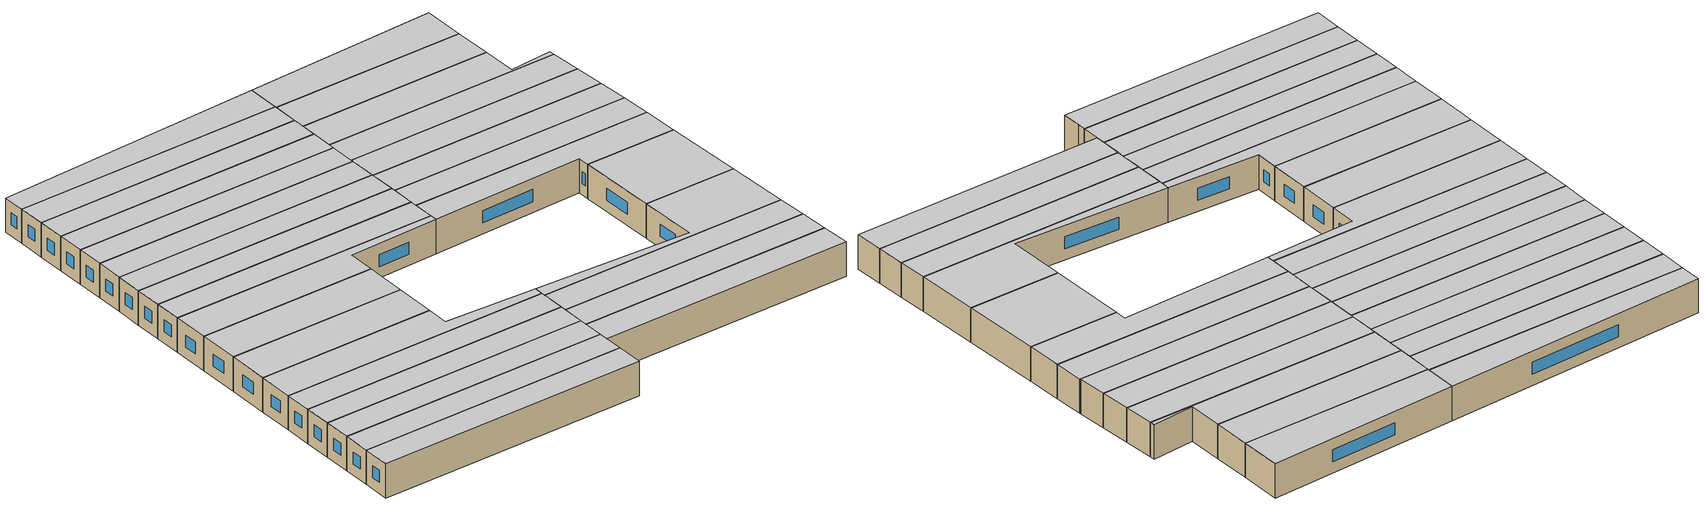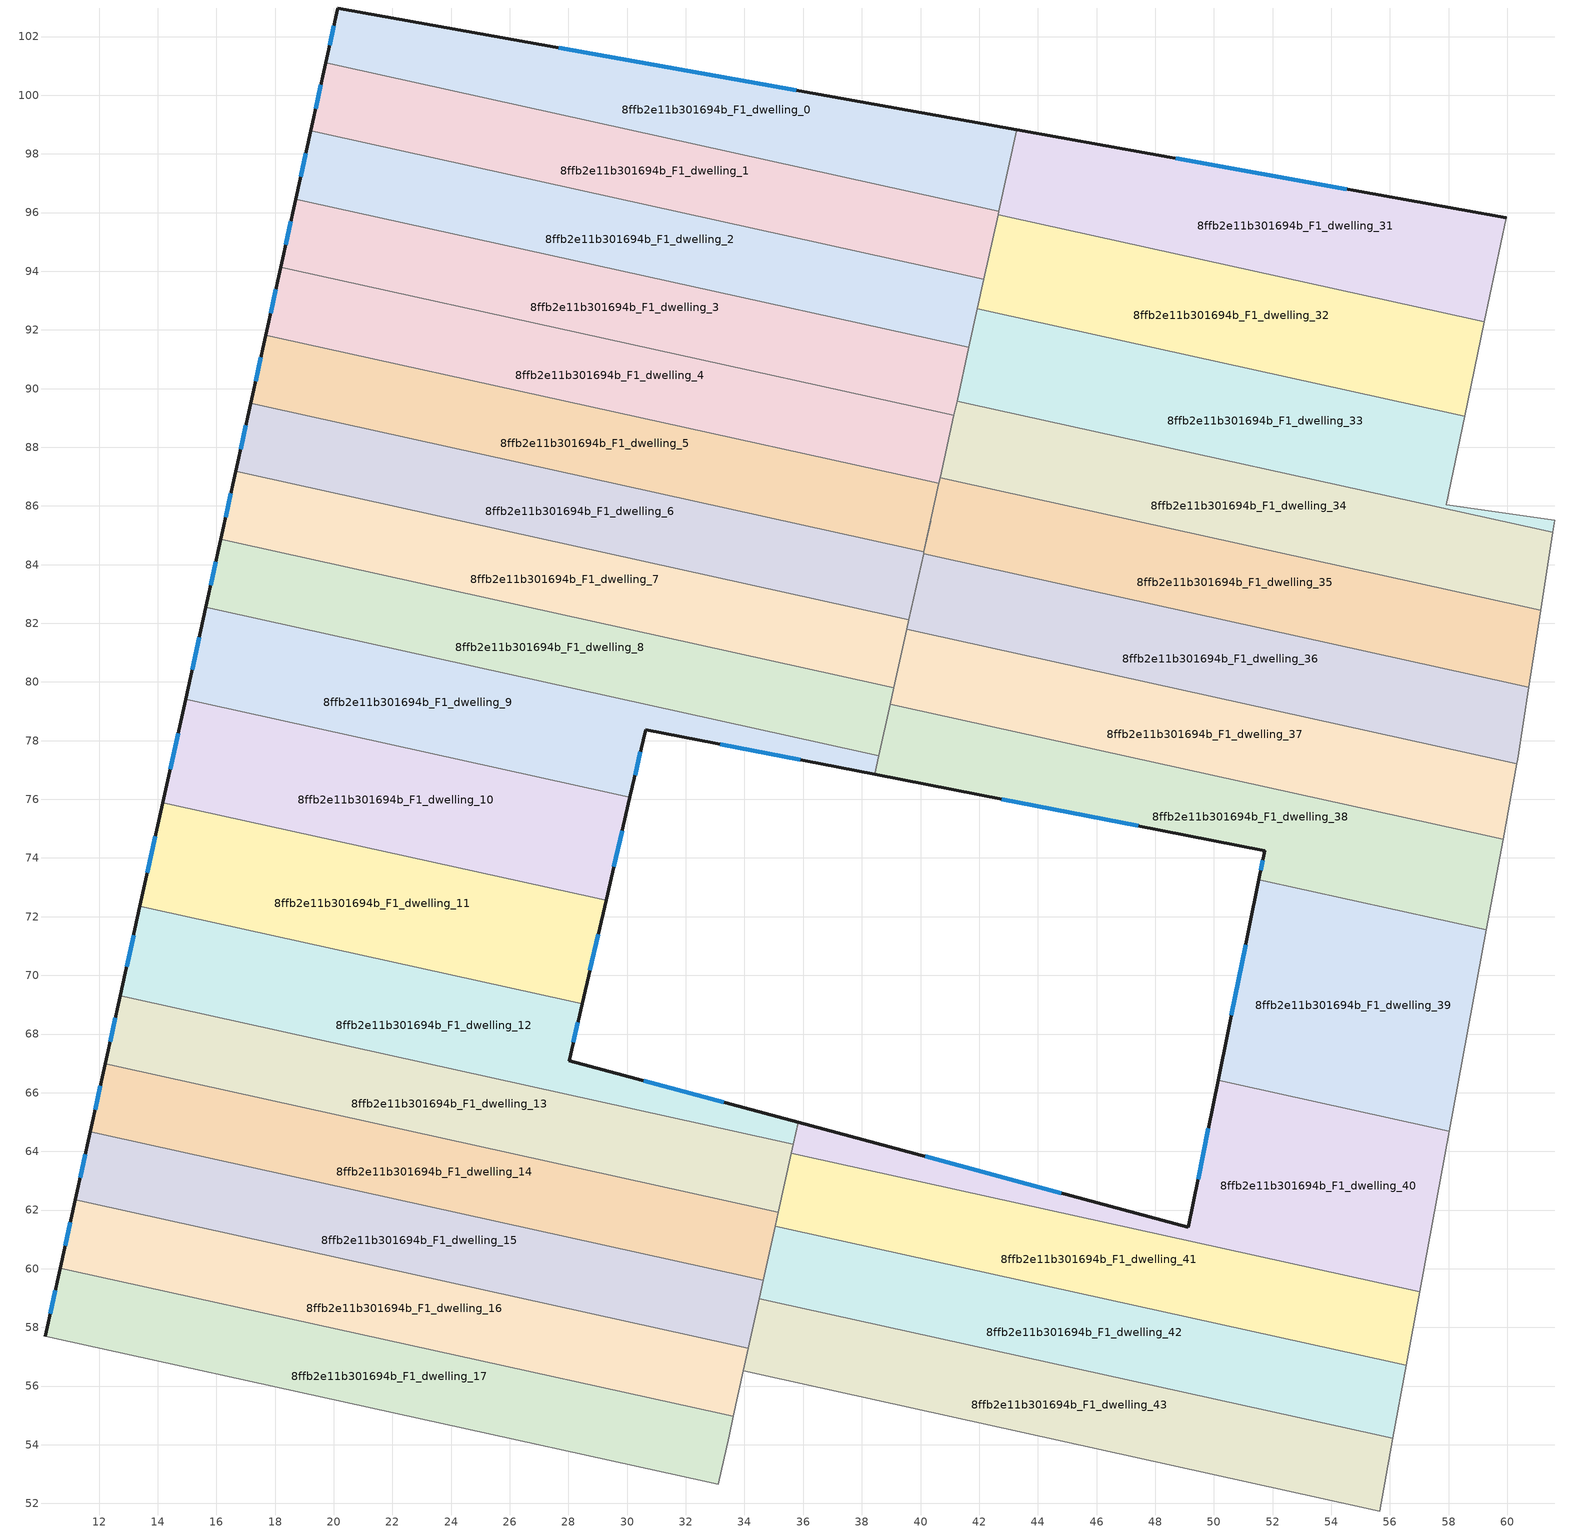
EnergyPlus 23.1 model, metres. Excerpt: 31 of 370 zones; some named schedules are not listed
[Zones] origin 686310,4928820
8ffb2e11b301694b_F1_dwelling_0
 floor to 8ffb2e11b301694b_F0_dwelling_0 (EU_floor_Construction): 43.29,98.82 42.68,96.05 19.73,101.1 20.14,102.97 z3
 wall outside (EU_wall_Construction): 43.29,98.82 20.14,102.97 19.73,101.1 z3:6
 wall to 8ffb2e11b301694b_F1_dwelling_1 (EU_wall_Construction): 19.73,101.1 42.68,96.05 z3:6
 wall to 8ffb2e11b301694b_F1_dwelling_31 (EU_wall_Construction): 42.68,96.05 43.29,98.82 z3:6
 window (EU_Window_Construction): 20.01,102.37 19.86,101.71 / 35.76,100.17 27.67,101.62 z3.98:5.02
 ceiling to 8ffb2e11b301694b_F2_dwelling_0 (EU_floor_Construction): 42.68,96.05 43.29,98.82 20.14,102.97 19.73,101.1 z6
8ffb2e11b301694b_F1_dwelling_1
 floor to 8ffb2e11b301694b_F0_dwelling_1 (EU_floor_Construction): 42.68,96.05 42.16,93.73 19.22,98.78 19.73,101.1 z3
 wall outside (EU_wall_Construction): 19.73,101.1 19.22,98.78 z3:6
 wall to 8ffb2e11b301694b_F1_dwelling_2 (EU_wall_Construction): 19.22,98.78 42.16,93.73 z3:6
 wall to 8ffb2e11b301694b_F1_dwelling_32 (EU_wall_Construction): 42.16,93.73 42.65,95.92 z3:6
 wall to 8ffb2e11b301694b_F1_dwelling_31 (EU_wall_Construction): 42.65,95.92 42.67,96.05 z3:6
 window (EU_Window_Construction): 19.56,100.35 19.38,99.54 z3.98:5.02
 ceiling to 8ffb2e11b301694b_F2_dwelling_1 (EU_floor_Construction): 42.16,93.73 42.68,96.05 19.73,101.1 19.22,98.78 z6
8ffb2e11b301694b_F1_dwelling_10
 floor to 8ffb2e11b301694b_F0_dwelling_10 (EU_floor_Construction): 30.09,76.07 29.28,72.55 14.17,75.88 14.95,79.4 z3
 wall outside (EU_wall_Construction): 14.95,79.4 14.17,75.88 / 29.28,72.55 30.09,76.07 z3:6
 wall to 8ffb2e11b301694b_F1_dwelling_11 (EU_wall_Construction): 14.17,75.88 29.28,72.55 z3:6
 wall to 8ffb2e11b301694b_F1_dwelling_9 (EU_wall_Construction): 30.09,76.07 14.95,79.4 z3:6
 window (EU_Window_Construction): 14.69,78.26 14.42,77.03 / 29.55,73.7 29.83,74.92 z3.98:5.02
 ceiling to 8ffb2e11b301694b_F2_dwelling_10 (EU_floor_Construction): 29.28,72.55 30.09,76.07 14.95,79.4 14.17,75.88 z6
8ffb2e11b301694b_F1_dwelling_11
 floor to 8ffb2e11b301694b_F0_dwelling_11 (EU_floor_Construction): 29.28,72.55 28.47,69.03 13.39,72.36 14.17,75.88 z3
 wall outside (EU_wall_Construction): 14.17,75.88 13.39,72.36 / 28.47,69.03 29.28,72.55 z3:6
 wall to 8ffb2e11b301694b_F1_dwelling_12 (EU_wall_Construction): 13.39,72.36 28.47,69.03 z3:6
 window (EU_Window_Construction): 13.92,74.74 13.65,73.5 / 28.73,70.18 29.02,71.41 z3.98:5.02
 ceiling to 8ffb2e11b301694b_F2_dwelling_11 (EU_floor_Construction): 28.47,69.03 29.28,72.55 14.17,75.88 13.39,72.36 z6
8ffb2e11b301694b_F1_dwelling_12
 floor to 8ffb2e11b301694b_F0_dwelling_12 (EU_floor_Construction): 35.83,64.99 35.67,64.25 12.72,69.3 13.39,72.36 28.47,69.03 28.02,67.09 z3
 wall outside (EU_wall_Construction): 35.83,64.99 28.02,67.09 28.47,69.03 / 13.39,72.36 12.72,69.3 z3:6
 wall to 8ffb2e11b301694b_F1_dwelling_13 (EU_wall_Construction): 12.72,69.3 35.67,64.25 z3:6
 wall to 8ffb2e11b301694b_F1_dwelling_40 (EU_wall_Construction): 35.67,64.25 35.83,64.99 z3:6
 window (EU_Window_Construction): 33.29,65.68 30.56,66.41 / 13.18,71.36 12.94,70.3 / 28.16,67.73 28.32,68.4 z3.98:5.02
 ceiling to 8ffb2e11b301694b_F2_dwelling_12 (EU_floor_Construction): 35.67,64.25 35.83,64.99 28.02,67.09 28.47,69.03 13.39,72.36 12.72,69.3 z6
8ffb2e11b301694b_F1_dwelling_13
 floor to 8ffb2e11b301694b_F0_dwelling_13 (EU_floor_Construction): 35.67,64.25 35.16,61.93 12.21,66.98 12.72,69.3 z3
 wall outside (EU_wall_Construction): 12.72,69.3 12.21,66.98 z3:6
 wall to 8ffb2e11b301694b_F1_dwelling_14 (EU_wall_Construction): 12.21,66.98 35.16,61.93 z3:6
 wall to 8ffb2e11b301694b_F1_dwelling_41 (EU_wall_Construction): 35.16,61.93 35.6,63.93 z3:6
 wall to 8ffb2e11b301694b_F1_dwelling_40 (EU_wall_Construction): 35.6,63.93 35.67,64.25 z3:6
 window (EU_Window_Construction): 12.56,68.55 12.38,67.74 z3.98:5.02
 ceiling to 8ffb2e11b301694b_F2_dwelling_13 (EU_floor_Construction): 35.16,61.93 35.67,64.25 12.72,69.3 12.21,66.98 z6
8ffb2e11b301694b_F1_dwelling_14
 floor to 8ffb2e11b301694b_F0_dwelling_14 (EU_floor_Construction): 35.16,61.93 34.65,59.61 11.7,64.66 12.21,66.98 z3
 wall outside (EU_wall_Construction): 12.21,66.98 11.7,64.66 z3:6
 wall to 8ffb2e11b301694b_F1_dwelling_15 (EU_wall_Construction): 11.7,64.66 34.65,59.61 z3:6
 wall to 8ffb2e11b301694b_F1_dwelling_42 (EU_wall_Construction): 34.65,59.61 35.05,61.45 z3:6
 wall to 8ffb2e11b301694b_F1_dwelling_41 (EU_wall_Construction): 35.05,61.45 35.16,61.93 z3:6
 window (EU_Window_Construction): 12.04,66.23 11.87,65.42 z3.98:5.02
 ceiling to 8ffb2e11b301694b_F2_dwelling_14 (EU_floor_Construction): 34.65,59.61 35.16,61.93 12.21,66.98 11.7,64.66 z6
8ffb2e11b301694b_F1_dwelling_15
 floor to 8ffb2e11b301694b_F0_dwelling_15 (EU_floor_Construction): 34.65,59.61 34.13,57.29 11.19,62.34 11.7,64.66 z3
 wall outside (EU_wall_Construction): 11.7,64.66 11.19,62.34 z3:6
 wall to 8ffb2e11b301694b_F1_dwelling_16 (EU_wall_Construction): 11.19,62.34 34.13,57.29 z3:6
 wall to 8ffb2e11b301694b_F1_dwelling_43 (EU_wall_Construction): 34.13,57.29 34.51,58.98 z3:6
 wall to 8ffb2e11b301694b_F1_dwelling_42 (EU_wall_Construction): 34.51,58.98 34.65,59.61 z3:6
 window (EU_Window_Construction): 11.53,63.91 11.35,63.1 z3.98:5.02
 ceiling to 8ffb2e11b301694b_F2_dwelling_15 (EU_floor_Construction): 34.13,57.29 34.65,59.61 11.7,64.66 11.19,62.34 z6
8ffb2e11b301694b_F1_dwelling_16
 floor to 8ffb2e11b301694b_F0_dwelling_16 (EU_floor_Construction): 34.13,57.29 33.62,54.97 10.68,60.02 11.19,62.34 z3
 wall outside (EU_wall_Construction): 11.19,62.34 10.68,60.02 z3:6
 wall to 8ffb2e11b301694b_F1_dwelling_17 (EU_wall_Construction): 10.68,60.02 33.62,54.97 z3:6
 wall to 8ffb2e11b301694b_F1_dwelling_44 (EU_wall_Construction): 33.62,54.97 33.96,56.52 z3:6
 wall to 8ffb2e11b301694b_F1_dwelling_43 (EU_wall_Construction): 33.97,56.52 34.13,57.29 z3:6
 window (EU_Window_Construction): 11.02,61.59 10.84,60.78 z3.98:5.02
 ceiling to 8ffb2e11b301694b_F2_dwelling_16 (EU_floor_Construction): 33.62,54.97 34.13,57.29 11.19,62.34 10.68,60.02 z6
8ffb2e11b301694b_F1_dwelling_17
 floor to 8ffb2e11b301694b_F0_dwelling_17 (EU_floor_Construction): 33.62,54.97 33.11,52.65 10.17,57.7 10.68,60.02 z3
 wall outside (EU_wall_Construction): 10.68,60.02 10.17,57.7 z3:6
 wall to 8ffb2e11b301694b_F1_dwelling_18 (EU_wall_Construction): 10.17,57.7 33.11,52.65 z3:6
 wall to 8ffb2e11b301694b_F1_dwelling_45 (EU_wall_Construction): 33.11,52.65 33.48,54.31 z3:6
 wall to 8ffb2e11b301694b_F1_dwelling_44 (EU_wall_Construction): 33.48,54.31 33.62,54.97 z3:6
 window (EU_Window_Construction): 10.51,59.27 10.33,58.46 z3.98:5.02
 ceiling to 8ffb2e11b301694b_F2_dwelling_17 (EU_floor_Construction): 33.11,52.65 33.62,54.97 10.68,60.02 10.17,57.7 z6
8ffb2e11b301694b_F1_dwelling_2
 floor to 8ffb2e11b301694b_F0_dwelling_2 (EU_floor_Construction): 42.16,93.73 41.65,91.41 18.7,96.46 19.22,98.78 z3
 wall outside (EU_wall_Construction): 19.22,98.78 18.7,96.46 z3:6
 wall to 8ffb2e11b301694b_F1_dwelling_3 (EU_wall_Construction): 18.7,96.46 41.65,91.41 z3:6
 wall to 8ffb2e11b301694b_F1_dwelling_33 (EU_wall_Construction): 41.65,91.41 41.94,92.72 z3:6
 wall to 8ffb2e11b301694b_F1_dwelling_32 (EU_wall_Construction): 41.94,92.72 42.16,93.73 z3:6
 window (EU_Window_Construction): 19.05,98.03 18.87,97.22 z3.98:5.02
 ceiling to 8ffb2e11b301694b_F2_dwelling_2 (EU_floor_Construction): 41.65,91.41 42.16,93.73 19.22,98.78 18.7,96.46 z6
8ffb2e11b301694b_F1_dwelling_3
 floor to 8ffb2e11b301694b_F0_dwelling_3 (EU_floor_Construction): 41.65,91.41 41.14,89.09 18.19,94.14 18.7,96.46 z3
 wall outside (EU_wall_Construction): 18.7,96.46 18.19,94.14 z3:6
 wall to 8ffb2e11b301694b_F1_dwelling_4 (EU_wall_Construction): 18.19,94.14 41.14,89.09 z3:6
 wall to 8ffb2e11b301694b_F1_dwelling_34 (EU_wall_Construction): 41.14,89.09 41.25,89.57 z3:6
 wall to 8ffb2e11b301694b_F1_dwelling_33 (EU_wall_Construction): 41.25,89.57 41.65,91.41 z3:6
 window (EU_Window_Construction): 18.54,95.71 18.36,94.9 z3.98:5.02
 ceiling to 8ffb2e11b301694b_F2_dwelling_3 (EU_floor_Construction): 41.14,89.09 41.65,91.41 18.7,96.46 18.19,94.14 z6
8ffb2e11b301694b_F1_dwelling_31
 floor to 8ffb2e11b301694b_F0_dwelling_31 (EU_floor_Construction): 59.96,95.82 59.22,92.27 42.65,95.92 43.29,98.82 z3
 wall outside (EU_wall_Construction): 59.96,95.82 43.29,98.82 z3:6
 wall to 8ffb2e11b301694b_F1_dwelling_32 (EU_wall_Construction): 42.65,95.92 59.22,92.27 z3:6
 wall adiabatic (EU_wall_Construction): 59.22,92.27 59.96,95.82 z3:6
 window (EU_Window_Construction): 54.54,96.8 48.71,97.84 z3.98:5.02
 ceiling to 8ffb2e11b301694b_F2_dwelling_31 (EU_floor_Construction): 59.22,92.27 59.96,95.82 43.29,98.82 42.65,95.92 z6
8ffb2e11b301694b_F1_dwelling_32
 floor to 8ffb2e11b301694b_F0_dwelling_32 (EU_floor_Construction): 59.22,92.27 58.55,89.06 41.94,92.72 42.65,95.92 z3
 wall to 8ffb2e11b301694b_F1_dwelling_33 (EU_wall_Construction): 41.94,92.72 58.55,89.06 z3:6
 wall adiabatic (EU_wall_Construction): 58.55,89.06 59.22,92.27 z3:6
 ceiling to 8ffb2e11b301694b_F2_dwelling_32 (EU_floor_Construction): 58.55,89.06 59.22,92.27 42.65,95.92 41.94,92.72 z6
8ffb2e11b301694b_F1_dwelling_33
 floor to 8ffb2e11b301694b_F0_dwelling_33 (EU_floor_Construction): 58.55,89.06 57.92,86.03 61.62,85.51 61.55,85.1 41.25,89.57 41.94,92.72 z3
 wall adiabatic (EU_wall_Construction): 61.55,85.1 61.62,85.51 57.92,86.03 58.55,89.06 z3:6
 wall to 8ffb2e11b301694b_F1_dwelling_34 (EU_wall_Construction): 41.25,89.57 61.55,85.1 z3:6
 ceiling to 8ffb2e11b301694b_F2_dwelling_33 (EU_floor_Construction): 61.55,85.1 61.62,85.51 57.92,86.03 58.55,89.06 41.94,92.72 41.25,89.57 z6
8ffb2e11b301694b_F1_dwelling_34
 floor to 8ffb2e11b301694b_F0_dwelling_34 (EU_floor_Construction): 61.55,85.1 61.14,82.45 40.67,86.96 41.25,89.57 z3
 wall to 8ffb2e11b301694b_F1_dwelling_35 (EU_wall_Construction): 40.67,86.96 61.14,82.45 z3:6
 wall adiabatic (EU_wall_Construction): 61.14,82.45 61.55,85.1 z3:6
 wall to 8ffb2e11b301694b_F1_dwelling_4 (EU_wall_Construction): 41.14,89.09 40.67,86.96 z3:6
 ceiling to 8ffb2e11b301694b_F2_dwelling_34 (EU_floor_Construction): 61.14,82.45 61.55,85.1 41.25,89.57 40.67,86.96 z6
8ffb2e11b301694b_F1_dwelling_35
 floor to 8ffb2e11b301694b_F0_dwelling_35 (EU_floor_Construction): 61.14,82.45 60.74,79.82 40.1,84.37 40.67,86.96 z3
 wall to 8ffb2e11b301694b_F1_dwelling_36 (EU_wall_Construction): 40.1,84.37 60.74,79.82 z3:6
 wall adiabatic (EU_wall_Construction): 60.74,79.82 61.14,82.45 z3:6
 wall to 8ffb2e11b301694b_F1_dwelling_5 (EU_wall_Construction): 40.63,86.77 40.12,84.45 z3:6
 wall to 8ffb2e11b301694b_F1_dwelling_6 (EU_wall_Construction): 40.12,84.45 40.1,84.37 z3:6
 wall to 8ffb2e11b301694b_F1_dwelling_4 (EU_wall_Construction): 40.67,86.96 40.63,86.77 z3:6
 ceiling to 8ffb2e11b301694b_F2_dwelling_35 (EU_floor_Construction): 60.74,79.82 61.14,82.45 40.67,86.96 40.1,84.37 z6
8ffb2e11b301694b_F1_dwelling_36
 floor to 8ffb2e11b301694b_F0_dwelling_36 (EU_floor_Construction): 60.74,79.82 60.36,77.36 60.33,77.22 39.54,81.8 40.1,84.37 z3
 wall adiabatic (EU_wall_Construction): 60.33,77.22 60.36,77.36 60.74,79.82 z3:6
 wall to 8ffb2e11b301694b_F1_dwelling_37 (EU_wall_Construction): 39.54,81.8 60.33,77.22 z3:6
 wall to 8ffb2e11b301694b_F1_dwelling_6 (EU_wall_Construction): 40.1,84.37 39.61,82.13 z3:6
 wall to 8ffb2e11b301694b_F1_dwelling_7 (EU_wall_Construction): 39.61,82.13 39.54,81.8 z3:6
 ceiling to 8ffb2e11b301694b_F2_dwelling_36 (EU_floor_Construction): 60.33,77.22 60.36,77.36 60.74,79.82 40.1,84.37 39.54,81.8 z6
8ffb2e11b301694b_F1_dwelling_37
 floor to 8ffb2e11b301694b_F0_dwelling_37 (EU_floor_Construction): 60.33,77.22 59.86,74.64 38.97,79.25 39.54,81.8 z3
 wall to 8ffb2e11b301694b_F1_dwelling_38 (EU_wall_Construction): 38.97,79.25 59.86,74.64 z3:6
 wall adiabatic (EU_wall_Construction): 59.86,74.64 60.33,77.22 z3:6
 wall to 8ffb2e11b301694b_F1_dwelling_7 (EU_wall_Construction): 39.54,81.8 39.1,79.81 z3:6
 wall to 8ffb2e11b301694b_F1_dwelling_8 (EU_wall_Construction): 39.1,79.81 38.97,79.25 z3:6
 ceiling to 8ffb2e11b301694b_F2_dwelling_37 (EU_floor_Construction): 59.86,74.64 60.33,77.22 39.54,81.8 38.97,79.25 z6
8ffb2e11b301694b_F1_dwelling_38
 floor to 8ffb2e11b301694b_F0_dwelling_38 (EU_floor_Construction): 59.86,74.64 59.29,71.55 51.54,73.26 51.74,74.25 38.44,76.85 38.97,79.25 z3
 wall outside (EU_wall_Construction): 38.44,76.85 51.74,74.25 51.54,73.26 z3:6
 wall adiabatic (EU_wall_Construction): 59.29,71.55 59.86,74.64 z3:6
 wall to 8ffb2e11b301694b_F1_dwelling_39 (EU_wall_Construction): 51.54,73.26 59.29,71.55 z3:6
 wall to 8ffb2e11b301694b_F1_dwelling_8 (EU_wall_Construction): 38.97,79.25 38.58,77.48 z3:6
 wall to 8ffb2e11b301694b_F1_dwelling_9 (EU_wall_Construction): 38.58,77.48 38.44,76.85 z3:6
 window (EU_Window_Construction): 51.67,73.93 51.6,73.58 / 42.77,76.01 47.41,75.1 z3.98:5.02
 ceiling to 8ffb2e11b301694b_F2_dwelling_38 (EU_floor_Construction): 59.29,71.55 59.86,74.64 38.97,79.25 38.44,76.85 51.74,74.25 51.54,73.26 z6
8ffb2e11b301694b_F1_dwelling_39
 floor to 8ffb2e11b301694b_F0_dwelling_39 (EU_floor_Construction): 59.29,71.55 58.03,64.69 50.15,66.42 51.54,73.26 z3
 wall outside (EU_wall_Construction): 51.54,73.26 50.15,66.42 z3:6
 wall to 8ffb2e11b301694b_F1_dwelling_40 (EU_wall_Construction): 50.15,66.42 58.03,64.69 z3:6
 wall adiabatic (EU_wall_Construction): 58.03,64.69 59.29,71.55 z3:6
 window (EU_Window_Construction): 51.08,71.04 50.6,68.65 z3.98:5.02
 ceiling to 8ffb2e11b301694b_F2_dwelling_39 (EU_floor_Construction): 58.03,64.69 59.29,71.55 51.54,73.26 50.15,66.42 z6
8ffb2e11b301694b_F1_dwelling_4
 floor to 8ffb2e11b301694b_F0_dwelling_4 (EU_floor_Construction): 41.14,89.09 40.63,86.77 17.68,91.82 18.19,94.14 z3
 wall outside (EU_wall_Construction): 18.19,94.14 17.68,91.82 z3:6
 wall to 8ffb2e11b301694b_F1_dwelling_5 (EU_wall_Construction): 17.68,91.82 40.63,86.77 z3:6
 window (EU_Window_Construction): 18.03,93.39 17.85,92.58 z3.98:5.02
 ceiling to 8ffb2e11b301694b_F2_dwelling_4 (EU_floor_Construction): 40.63,86.77 41.14,89.09 18.19,94.14 17.68,91.82 z6
8ffb2e11b301694b_F1_dwelling_40
 floor to 8ffb2e11b301694b_F0_dwelling_40 (EU_floor_Construction): 58.03,64.69 57.02,59.21 35.6,63.93 35.83,64.99 49.13,61.42 50.15,66.42 z3
 wall outside (EU_wall_Construction): 50.15,66.42 49.13,61.42 35.83,64.99 z3:6
 wall adiabatic (EU_wall_Construction): 57.02,59.21 58.03,64.69 z3:6
 wall to 8ffb2e11b301694b_F1_dwelling_41 (EU_wall_Construction): 35.6,63.93 57.02,59.21 z3:6
 window (EU_Window_Construction): 44.8,62.58 40.16,63.83 / 49.81,64.8 49.46,63.04 z3.98:5.02
 ceiling to 8ffb2e11b301694b_F2_dwelling_40 (EU_floor_Construction): 57.02,59.21 58.03,64.69 50.15,66.42 49.13,61.42 35.83,64.99 35.6,63.93 z6
8ffb2e11b301694b_F1_dwelling_41
 floor to 8ffb2e11b301694b_F0_dwelling_41 (EU_floor_Construction): 57.02,59.21 56.56,56.71 35.05,61.45 35.6,63.93 z3
 wall to 8ffb2e11b301694b_F1_dwelling_42 (EU_wall_Construction): 35.05,61.45 56.56,56.71 z3:6
 wall adiabatic (EU_wall_Construction): 56.56,56.71 57.02,59.21 z3:6
 ceiling to 8ffb2e11b301694b_F2_dwelling_41 (EU_floor_Construction): 56.56,56.71 57.02,59.21 35.6,63.93 35.05,61.45 z6
8ffb2e11b301694b_F1_dwelling_42
 floor to 8ffb2e11b301694b_F0_dwelling_42 (EU_floor_Construction): 56.56,56.71 56.1,54.22 34.51,58.98 35.05,61.45 z3
 wall to 8ffb2e11b301694b_F1_dwelling_43 (EU_wall_Construction): 34.51,58.98 56.1,54.22 z3:6
 wall adiabatic (EU_wall_Construction): 56.1,54.22 56.56,56.71 z3:6
 ceiling to 8ffb2e11b301694b_F2_dwelling_42 (EU_floor_Construction): 56.1,54.22 56.56,56.71 35.05,61.45 34.51,58.98 z6
8ffb2e11b301694b_F1_dwelling_43
 floor to 8ffb2e11b301694b_F0_dwelling_43 (EU_floor_Construction): 56.1,54.22 55.65,51.74 33.96,56.52 34.51,58.98 z3
 wall to 8ffb2e11b301694b_F1_dwelling_44 (EU_wall_Construction): 33.96,56.52 55.65,51.74 z3:6
 wall adiabatic (EU_wall_Construction): 55.65,51.74 56.1,54.22 z3:6
 ceiling to 8ffb2e11b301694b_F2_dwelling_43 (EU_floor_Construction): 55.65,51.74 56.1,54.22 34.51,58.98 33.96,56.52 z6
8ffb2e11b301694b_F1_dwelling_5
 floor to 8ffb2e11b301694b_F0_dwelling_5 (EU_floor_Construction): 40.63,86.77 40.12,84.45 17.17,89.5 17.68,91.82 z3
 wall outside (EU_wall_Construction): 17.68,91.82 17.17,89.5 z3:6
 wall to 8ffb2e11b301694b_F1_dwelling_6 (EU_wall_Construction): 17.17,89.5 40.12,84.45 z3:6
 window (EU_Window_Construction): 17.52,91.07 17.34,90.26 z3.98:5.02
 ceiling to 8ffb2e11b301694b_F2_dwelling_5 (EU_floor_Construction): 40.12,84.45 40.63,86.77 17.68,91.82 17.17,89.5 z6
8ffb2e11b301694b_F1_dwelling_6
 floor to 8ffb2e11b301694b_F0_dwelling_6 (EU_floor_Construction): 40.35,85.48 39.61,82.12 16.66,87.18 17.17,89.5 40.12,84.45 z3
 wall outside (EU_wall_Construction): 17.17,89.5 16.66,87.18 z3:6
 wall to 8ffb2e11b301694b_F1_dwelling_7 (EU_wall_Construction): 16.66,87.18 39.61,82.12 z3:6
 wall adiabatic (EU_wall_Construction): 40.35,85.48 40.12,84.45 40.35,85.48 z3:6
 window (EU_Window_Construction): 17,88.75 16.83,87.94 z3.98:5.02
 ceiling to 8ffb2e11b301694b_F2_dwelling_6 (EU_floor_Construction): 39.61,82.12 40.35,85.48 40.12,84.45 17.17,89.5 16.66,87.18 z6
8ffb2e11b301694b_F1_dwelling_7
 floor to 8ffb2e11b301694b_F0_dwelling_7 (EU_floor_Construction): 39.61,82.12 39.1,79.8 16.15,84.86 16.66,87.18 z3
 wall outside (EU_wall_Construction): 16.66,87.18 16.15,84.86 z3:6
 wall to 8ffb2e11b301694b_F1_dwelling_8 (EU_wall_Construction): 16.15,84.86 39.1,79.8 z3:6
 window (EU_Window_Construction): 16.49,86.43 16.32,85.62 z3.98:5.02
 ceiling to 8ffb2e11b301694b_F2_dwelling_7 (EU_floor_Construction): 39.1,79.8 39.61,82.12 16.66,87.18 16.15,84.86 z6
8ffb2e11b301694b_F1_dwelling_8
 floor to 8ffb2e11b301694b_F0_dwelling_8 (EU_floor_Construction): 39.1,79.8 38.58,77.49 15.64,82.54 16.15,84.86 z3
 wall outside (EU_wall_Construction): 16.15,84.86 15.64,82.54 z3:6
 wall to 8ffb2e11b301694b_F1_dwelling_9 (EU_wall_Construction): 15.64,82.54 38.58,77.49 z3:6
 window (EU_Window_Construction): 15.98,84.11 15.8,83.3 z3.98:5.02
 ceiling to 8ffb2e11b301694b_F2_dwelling_8 (EU_floor_Construction): 38.58,77.49 39.1,79.8 16.15,84.86 15.64,82.54 z6
8ffb2e11b301694b_F1_dwelling_9
 floor to 8ffb2e11b301694b_F0_dwelling_9 (EU_floor_Construction): 38.58,77.49 38.44,76.85 30.63,78.38 30.09,76.07 14.95,79.4 15.64,82.54 z3
 wall outside (EU_wall_Construction): 30.09,76.07 30.63,78.38 38.44,76.85 / 15.64,82.54 14.95,79.4 z3:6
 window (EU_Window_Construction): 33.17,77.88 35.9,77.35 / 30.27,76.82 30.45,77.62 / 15.41,81.52 15.17,80.42 z3.98:5.02
 ceiling to 8ffb2e11b301694b_F2_dwelling_9 (EU_floor_Construction): 38.44,76.85 38.58,77.49 15.64,82.54 14.95,79.4 30.09,76.07 30.63,78.38 z6
[Building]
EU S2 Campaign: North Axis=0; Terrain=City; Solar Distribution=FullExterior
[Site:Location]
Bologna: Latitude=44.5; Longitude=11.25; Time Zone=1; Elevation=37
[SizingPeriod:WeatherFileDays]
AnnualSizingPeriod: Begin Month=1; Begin Day of Month=1; End Month=12; End Day of Month=31; Day of Week for Start Day=Monday; Use Weather File Daylight Saving Period=No; Use Weather File Rain and Snow Indicators=No
[MATERIAL]
EU_InternalMass_Material: Roughness=MediumRough; Thickness=0.1; Conductivity=1; Density=1800; Specific Heat=900; Thermal Absorptance=0.9; Solar Absorptance=0.7; Visible Absorptance=0.7
[MATERIAL:NOMASS] Roughness=MediumRough; Thermal Absorptance=0.9; Solar Absorptance=0.7; Visible Absorptance=0.7
Name | Thermal Resistance
EU_wall_NoMass | 0.905828
EU_floor_NoMass | 0.67114
[WINDOWMATERIAL:SIMPLEGLAZINGSYSTEM]
EU_Window_SimpleGlazing: UFactor=4.52486; Solar Heat Gain Coefficient=0.85; Visible Transmittance=0.85
[CONSTRUCTION]
EU_wall_Construction: EU_wall_NoMass
EU_floor_Construction: EU_floor_NoMass
EU_Window_Construction: EU_Window_SimpleGlazing
EU_InternalMass_Construction: EU_InternalMass_Material
[ZONE] Type=1; Multiplier=1; Ceiling Height=autocalculate; Floor Area=autocalculate; Part of Total Floor Area=Yes
Name | Volume
8ffb2e11b301694b_F1_dwelling_0 | 167.504
8ffb2e11b301694b_F1_dwelling_1 | 167.473
8ffb2e11b301694b_F1_dwelling_10 | 167.52
8ffb2e11b301694b_F1_dwelling_11; 8ffb2e11b301694b_F1_dwelling_34 | 167.483
8ffb2e11b301694b_F1_dwelling_12 | 167.527
8ffb2e11b301694b_F1_dwelling_13 | 167.454
8ffb2e11b301694b_F1_dwelling_14 | 167.539
8ffb2e11b301694b_F1_dwelling_15 | 167.455
8ffb2e11b301694b_F1_dwelling_16; 8ffb2e11b301694b_F1_dwelling_17 | 167.489
8ffb2e11b301694b_F1_dwelling_2 | 167.497
8ffb2e11b301694b_F1_dwelling_3 | 167.542
8ffb2e11b301694b_F1_dwelling_31 | 167.501
8ffb2e11b301694b_F1_dwelling_32 | 167.456
8ffb2e11b301694b_F1_dwelling_33 | 167.521
8ffb2e11b301694b_F1_dwelling_35 | 167.506
8ffb2e11b301694b_F1_dwelling_36 | 167.494
8ffb2e11b301694b_F1_dwelling_37 | 167.446
8ffb2e11b301694b_F1_dwelling_38 | 167.519
8ffb2e11b301694b_F1_dwelling_39 | 167.493
8ffb2e11b301694b_F1_dwelling_4 | 167.469
8ffb2e11b301694b_F1_dwelling_40 | 167.492
8ffb2e11b301694b_F1_dwelling_41 | 167.522
8ffb2e11b301694b_F1_dwelling_42 | 167.448
8ffb2e11b301694b_F1_dwelling_43 | 167.514
8ffb2e11b301694b_F1_dwelling_5 | 167.472
8ffb2e11b301694b_F1_dwelling_6 | 167.534
8ffb2e11b301694b_F1_dwelling_7 | 167.461
8ffb2e11b301694b_F1_dwelling_8 | 167.467
8ffb2e11b301694b_F1_dwelling_9 | 167.502
[INTERNALMASS] Construction=EU_InternalMass_Construction
Name | Zone or ZoneList | Surface Area
8ffb2e11b301694b_F1_dwelling_0_EU_InternalMass | 8ffb2e11b301694b_F1_dwelling_0 | 55.8345
8ffb2e11b301694b_F1_dwelling_1_EU_InternalMass | 8ffb2e11b301694b_F1_dwelling_1 | 55.8249
8ffb2e11b301694b_F1_dwelling_2_EU_InternalMass | 8ffb2e11b301694b_F1_dwelling_2 | 55.8324
8ffb2e11b301694b_F1_dwelling_3_EU_InternalMass | 8ffb2e11b301694b_F1_dwelling_3 | 55.8473
8ffb2e11b301694b_F1_dwelling_4_EU_InternalMass | 8ffb2e11b301694b_F1_dwelling_4 | 55.823
8ffb2e11b301694b_F1_dwelling_5_EU_InternalMass | 8ffb2e11b301694b_F1_dwelling_5 | 55.8243
8ffb2e11b301694b_F1_dwelling_6_EU_InternalMass | 8ffb2e11b301694b_F1_dwelling_6 | 55.8448
8ffb2e11b301694b_F1_dwelling_7_EU_InternalMass | 8ffb2e11b301694b_F1_dwelling_7 | 55.8207
8ffb2e11b301694b_F1_dwelling_8_EU_InternalMass | 8ffb2e11b301694b_F1_dwelling_8 | 55.822
8ffb2e11b301694b_F1_dwelling_9_EU_InternalMass | 8ffb2e11b301694b_F1_dwelling_9 | 55.8342
8ffb2e11b301694b_F1_dwelling_10_EU_InternalMass | 8ffb2e11b301694b_F1_dwelling_10 | 55.84
8ffb2e11b301694b_F1_dwelling_11_EU_InternalMass | 8ffb2e11b301694b_F1_dwelling_11 | 55.8275
8ffb2e11b301694b_F1_dwelling_12_EU_InternalMass | 8ffb2e11b301694b_F1_dwelling_12 | 55.8426
8ffb2e11b301694b_F1_dwelling_13_EU_InternalMass | 8ffb2e11b301694b_F1_dwelling_13 | 55.8183
8ffb2e11b301694b_F1_dwelling_14_EU_InternalMass | 8ffb2e11b301694b_F1_dwelling_14 | 55.8463
8ffb2e11b301694b_F1_dwelling_15_EU_InternalMass | 8ffb2e11b301694b_F1_dwelling_15 | 55.8183
8ffb2e11b301694b_F1_dwelling_16_EU_InternalMass | 8ffb2e11b301694b_F1_dwelling_16 | 55.8296
8ffb2e11b301694b_F1_dwelling_17_EU_InternalMass | 8ffb2e11b301694b_F1_dwelling_17 | 55.8296
8ffb2e11b301694b_F1_dwelling_31_EU_InternalMass | 8ffb2e11b301694b_F1_dwelling_31 | 55.8337
8ffb2e11b301694b_F1_dwelling_32_EU_InternalMass | 8ffb2e11b301694b_F1_dwelling_32 | 55.8188
8ffb2e11b301694b_F1_dwelling_33_EU_InternalMass | 8ffb2e11b301694b_F1_dwelling_33 | 55.8407
8ffb2e11b301694b_F1_dwelling_34_EU_InternalMass | 8ffb2e11b301694b_F1_dwelling_34 | 55.8277
8ffb2e11b301694b_F1_dwelling_35_EU_InternalMass | 8ffb2e11b301694b_F1_dwelling_35 | 55.8355
8ffb2e11b301694b_F1_dwelling_36_EU_InternalMass | 8ffb2e11b301694b_F1_dwelling_36 | 55.831
8ffb2e11b301694b_F1_dwelling_37_EU_InternalMass | 8ffb2e11b301694b_F1_dwelling_37 | 55.815
8ffb2e11b301694b_F1_dwelling_38_EU_InternalMass | 8ffb2e11b301694b_F1_dwelling_38 | 55.8394
8ffb2e11b301694b_F1_dwelling_39_EU_InternalMass | 8ffb2e11b301694b_F1_dwelling_39 | 55.8311
8ffb2e11b301694b_F1_dwelling_40_EU_InternalMass | 8ffb2e11b301694b_F1_dwelling_40 | 55.8305
8ffb2e11b301694b_F1_dwelling_41_EU_InternalMass | 8ffb2e11b301694b_F1_dwelling_41 | 55.8411
8ffb2e11b301694b_F1_dwelling_42_EU_InternalMass | 8ffb2e11b301694b_F1_dwelling_42 | 55.816
8ffb2e11b301694b_F1_dwelling_43_EU_InternalMass | 8ffb2e11b301694b_F1_dwelling_43 | 55.8381
[OTHEREQUIPMENT] Fuel Type=Electricity; Design Level Calculation Method=Watts/Area; Power per Zone Floor Area=1; Fraction Latent=0; Fraction Radiant=0; Fraction Lost=0; Carbon Dioxide Generation Rate=0; EndUse Subcategory=EU_Step8_InternalGains
Name | Zone or ZoneList or Space or SpaceList | Schedule
EU_Step8_InternalGain_8ffb2e11b301694b_F1_dwelling_0_f000 | 8ffb2e11b301694b_F1_dwelling_0 | EU_Step8_GainSchedule_8ffb2e11b301694b_F1_dwelling_0_f000
EU_Step8_InternalGain_8ffb2e11b301694b_F1_dwelling_1_f000 | 8ffb2e11b301694b_F1_dwelling_1 | EU_Step8_GainSchedule_8ffb2e11b301694b_F1_dwelling_1_f000
EU_Step8_InternalGain_8ffb2e11b301694b_F1_dwelling_2_f000 | 8ffb2e11b301694b_F1_dwelling_2 | EU_Step8_GainSchedule_8ffb2e11b301694b_F1_dwelling_2_f000
EU_Step8_InternalGain_8ffb2e11b301694b_F1_dwelling_3_f000 | 8ffb2e11b301694b_F1_dwelling_3 | EU_Step8_GainSchedule_8ffb2e11b301694b_F1_dwelling_3_f000
EU_Step8_InternalGain_8ffb2e11b301694b_F1_dwelling_4_f000 | 8ffb2e11b301694b_F1_dwelling_4 | EU_Step8_GainSchedule_8ffb2e11b301694b_F1_dwelling_4_f000
EU_Step8_InternalGain_8ffb2e11b301694b_F1_dwelling_5_f000 | 8ffb2e11b301694b_F1_dwelling_5 | EU_Step8_GainSchedule_8ffb2e11b301694b_F1_dwelling_5_f000
EU_Step8_InternalGain_8ffb2e11b301694b_F1_dwelling_6_f000 | 8ffb2e11b301694b_F1_dwelling_6 | EU_Step8_GainSchedule_8ffb2e11b301694b_F1_dwelling_6_f000
EU_Step8_InternalGain_8ffb2e11b301694b_F1_dwelling_7_f000 | 8ffb2e11b301694b_F1_dwelling_7 | EU_Step8_GainSchedule_8ffb2e11b301694b_F1_dwelling_7_f000
EU_Step8_InternalGain_8ffb2e11b301694b_F1_dwelling_8_f000 | 8ffb2e11b301694b_F1_dwelling_8 | EU_Step8_GainSchedule_8ffb2e11b301694b_F1_dwelling_8_f000
EU_Step8_InternalGain_8ffb2e11b301694b_F1_dwelling_9_f000 | 8ffb2e11b301694b_F1_dwelling_9 | EU_Step8_GainSchedule_8ffb2e11b301694b_F1_dwelling_9_f000
EU_Step8_InternalGain_8ffb2e11b301694b_F1_dwelling_10_f000 | 8ffb2e11b301694b_F1_dwelling_10 | EU_Step8_GainSchedule_8ffb2e11b301694b_F1_dwelling_10_f000
EU_Step8_InternalGain_8ffb2e11b301694b_F1_dwelling_11_f000 | 8ffb2e11b301694b_F1_dwelling_11 | EU_Step8_GainSchedule_8ffb2e11b301694b_F1_dwelling_11_f000
EU_Step8_InternalGain_8ffb2e11b301694b_F1_dwelling_12_f000 | 8ffb2e11b301694b_F1_dwelling_12 | EU_Step8_GainSchedule_8ffb2e11b301694b_F1_dwelling_12_f000
EU_Step8_InternalGain_8ffb2e11b301694b_F1_dwelling_13_f000 | 8ffb2e11b301694b_F1_dwelling_13 | EU_Step8_GainSchedule_8ffb2e11b301694b_F1_dwelling_13_f000
EU_Step8_InternalGain_8ffb2e11b301694b_F1_dwelling_14_f000 | 8ffb2e11b301694b_F1_dwelling_14 | EU_Step8_GainSchedule_8ffb2e11b301694b_F1_dwelling_14_f000
EU_Step8_InternalGain_8ffb2e11b301694b_F1_dwelling_15_f000 | 8ffb2e11b301694b_F1_dwelling_15 | EU_Step8_GainSchedule_8ffb2e11b301694b_F1_dwelling_15_f000
EU_Step8_InternalGain_8ffb2e11b301694b_F1_dwelling_16_f000 | 8ffb2e11b301694b_F1_dwelling_16 | EU_Step8_GainSchedule_8ffb2e11b301694b_F1_dwelling_16_f000
EU_Step8_InternalGain_8ffb2e11b301694b_F1_dwelling_17_f000 | 8ffb2e11b301694b_F1_dwelling_17 | EU_Step8_GainSchedule_8ffb2e11b301694b_F1_dwelling_17_f000
EU_Step8_InternalGain_8ffb2e11b301694b_F1_dwelling_31_f000 | 8ffb2e11b301694b_F1_dwelling_31 | EU_Step8_GainSchedule_8ffb2e11b301694b_F1_dwelling_31_f000
EU_Step8_InternalGain_8ffb2e11b301694b_F1_dwelling_32_f000 | 8ffb2e11b301694b_F1_dwelling_32 | EU_Step8_GainSchedule_8ffb2e11b301694b_F1_dwelling_32_f000
EU_Step8_InternalGain_8ffb2e11b301694b_F1_dwelling_33_f000 | 8ffb2e11b301694b_F1_dwelling_33 | EU_Step8_GainSchedule_8ffb2e11b301694b_F1_dwelling_33_f000
EU_Step8_InternalGain_8ffb2e11b301694b_F1_dwelling_34_f000 | 8ffb2e11b301694b_F1_dwelling_34 | EU_Step8_GainSchedule_8ffb2e11b301694b_F1_dwelling_34_f000
EU_Step8_InternalGain_8ffb2e11b301694b_F1_dwelling_35_f000 | 8ffb2e11b301694b_F1_dwelling_35 | EU_Step8_GainSchedule_8ffb2e11b301694b_F1_dwelling_35_f000
EU_Step8_InternalGain_8ffb2e11b301694b_F1_dwelling_36_f000 | 8ffb2e11b301694b_F1_dwelling_36 | EU_Step8_GainSchedule_8ffb2e11b301694b_F1_dwelling_36_f000
EU_Step8_InternalGain_8ffb2e11b301694b_F1_dwelling_37_f000 | 8ffb2e11b301694b_F1_dwelling_37 | EU_Step8_GainSchedule_8ffb2e11b301694b_F1_dwelling_37_f000
EU_Step8_InternalGain_8ffb2e11b301694b_F1_dwelling_38_f000 | 8ffb2e11b301694b_F1_dwelling_38 | EU_Step8_GainSchedule_8ffb2e11b301694b_F1_dwelling_38_f000
EU_Step8_InternalGain_8ffb2e11b301694b_F1_dwelling_39_f000 | 8ffb2e11b301694b_F1_dwelling_39 | EU_Step8_GainSchedule_8ffb2e11b301694b_F1_dwelling_39_f000
EU_Step8_InternalGain_8ffb2e11b301694b_F1_dwelling_40_f000 | 8ffb2e11b301694b_F1_dwelling_40 | EU_Step8_GainSchedule_8ffb2e11b301694b_F1_dwelling_40_f000
EU_Step8_InternalGain_8ffb2e11b301694b_F1_dwelling_41_f000 | 8ffb2e11b301694b_F1_dwelling_41 | EU_Step8_GainSchedule_8ffb2e11b301694b_F1_dwelling_41_f000
EU_Step8_InternalGain_8ffb2e11b301694b_F1_dwelling_42_f000 | 8ffb2e11b301694b_F1_dwelling_42 | EU_Step8_GainSchedule_8ffb2e11b301694b_F1_dwelling_42_f000
EU_Step8_InternalGain_8ffb2e11b301694b_F1_dwelling_43_f000 | 8ffb2e11b301694b_F1_dwelling_43 | EU_Step8_GainSchedule_8ffb2e11b301694b_F1_dwelling_43_f000
[ZONEVENTILATION:DESIGNFLOWRATE] Schedule=EU_AlwaysOn; Design Flow Rate Calculation Method=AirChanges/Hour; Air Changes per Hour=0.73129; Ventilation Type=Natural; Fan Pressure Rise=0; Fan Total Efficiency=1; Constant Term Coefficient=1; Temperature Term Coefficient=0; Velocity Term Coefficient=0; Velocity Squared Term Coefficient=0; Minimum Indoor Temperature=-100; Maximum Indoor Temperature=100; Delta Temperature=-100; Minimum Outdoor Temperature=-100; Maximum Outdoor Temperature=100; Maximum Wind Speed=40
Name | Zone or ZoneList or Space or SpaceList
EU_ConstantAir_8ffb2e11b301694b_F1_dwelling_0 | 8ffb2e11b301694b_F1_dwelling_0
EU_ConstantAir_8ffb2e11b301694b_F1_dwelling_1 | 8ffb2e11b301694b_F1_dwelling_1
EU_ConstantAir_8ffb2e11b301694b_F1_dwelling_2 | 8ffb2e11b301694b_F1_dwelling_2
EU_ConstantAir_8ffb2e11b301694b_F1_dwelling_3 | 8ffb2e11b301694b_F1_dwelling_3
EU_ConstantAir_8ffb2e11b301694b_F1_dwelling_4 | 8ffb2e11b301694b_F1_dwelling_4
EU_ConstantAir_8ffb2e11b301694b_F1_dwelling_5 | 8ffb2e11b301694b_F1_dwelling_5
EU_ConstantAir_8ffb2e11b301694b_F1_dwelling_6 | 8ffb2e11b301694b_F1_dwelling_6
EU_ConstantAir_8ffb2e11b301694b_F1_dwelling_7 | 8ffb2e11b301694b_F1_dwelling_7
EU_ConstantAir_8ffb2e11b301694b_F1_dwelling_8 | 8ffb2e11b301694b_F1_dwelling_8
EU_ConstantAir_8ffb2e11b301694b_F1_dwelling_9 | 8ffb2e11b301694b_F1_dwelling_9
EU_ConstantAir_8ffb2e11b301694b_F1_dwelling_10 | 8ffb2e11b301694b_F1_dwelling_10
EU_ConstantAir_8ffb2e11b301694b_F1_dwelling_11 | 8ffb2e11b301694b_F1_dwelling_11
EU_ConstantAir_8ffb2e11b301694b_F1_dwelling_12 | 8ffb2e11b301694b_F1_dwelling_12
EU_ConstantAir_8ffb2e11b301694b_F1_dwelling_13 | 8ffb2e11b301694b_F1_dwelling_13
EU_ConstantAir_8ffb2e11b301694b_F1_dwelling_14 | 8ffb2e11b301694b_F1_dwelling_14
EU_ConstantAir_8ffb2e11b301694b_F1_dwelling_15 | 8ffb2e11b301694b_F1_dwelling_15
EU_ConstantAir_8ffb2e11b301694b_F1_dwelling_16 | 8ffb2e11b301694b_F1_dwelling_16
EU_ConstantAir_8ffb2e11b301694b_F1_dwelling_17 | 8ffb2e11b301694b_F1_dwelling_17
EU_ConstantAir_8ffb2e11b301694b_F1_dwelling_31 | 8ffb2e11b301694b_F1_dwelling_31
EU_ConstantAir_8ffb2e11b301694b_F1_dwelling_32 | 8ffb2e11b301694b_F1_dwelling_32
EU_ConstantAir_8ffb2e11b301694b_F1_dwelling_33 | 8ffb2e11b301694b_F1_dwelling_33
EU_ConstantAir_8ffb2e11b301694b_F1_dwelling_34 | 8ffb2e11b301694b_F1_dwelling_34
EU_ConstantAir_8ffb2e11b301694b_F1_dwelling_35 | 8ffb2e11b301694b_F1_dwelling_35
EU_ConstantAir_8ffb2e11b301694b_F1_dwelling_36 | 8ffb2e11b301694b_F1_dwelling_36
EU_ConstantAir_8ffb2e11b301694b_F1_dwelling_37 | 8ffb2e11b301694b_F1_dwelling_37
EU_ConstantAir_8ffb2e11b301694b_F1_dwelling_38 | 8ffb2e11b301694b_F1_dwelling_38
EU_ConstantAir_8ffb2e11b301694b_F1_dwelling_39 | 8ffb2e11b301694b_F1_dwelling_39
EU_ConstantAir_8ffb2e11b301694b_F1_dwelling_40 | 8ffb2e11b301694b_F1_dwelling_40
EU_ConstantAir_8ffb2e11b301694b_F1_dwelling_41 | 8ffb2e11b301694b_F1_dwelling_41
EU_ConstantAir_8ffb2e11b301694b_F1_dwelling_42 | 8ffb2e11b301694b_F1_dwelling_42
EU_ConstantAir_8ffb2e11b301694b_F1_dwelling_43 | 8ffb2e11b301694b_F1_dwelling_43
[HVACTEMPLATE:ZONE:IDEALLOADSAIRSYSTEM] System Availability Schedule=EU_AlwaysOn; Maximum Heating Supply Air Temperature=50; Minimum Cooling Supply Air Temperature=13; Maximum Heating Supply Air Humidity Ratio=0.0156; Minimum Cooling Supply Air Humidity Ratio=0.0077; Heating Limit=NoLimit; Cooling Limit=NoLimit; Heating Availability Schedule=EU_AlwaysOn; Cooling Availability Schedule=EU_CoolingOff; Dehumidification Control Type=ConstantSensibleHeatRatio; Cooling Sensible Heat Ratio=0.7; Dehumidification Setpoint=60; Humidification Control Type=None; Humidification Setpoint=30; Outdoor Air Method=None; Outdoor Air Flow Rate per Person=0.00944; Outdoor Air Flow Rate per Zone Floor Area=0; Outdoor Air Flow Rate per Zone=0; Demand Controlled Ventilation Type=None; Outdoor Air Economizer Type=NoEconomizer; Heat Recovery Type=None; Sensible Heat Recovery Effectiveness=0.7; Latent Heat Recovery Effectiveness=0.65
Name | Template Thermostat
8ffb2e11b301694b_F1_dwelling_0 | EU_HeatOnly_8ffb2e11b301694b_F1_dwelling_0
8ffb2e11b301694b_F1_dwelling_1 | EU_HeatOnly_8ffb2e11b301694b_F1_dwelling_1
8ffb2e11b301694b_F1_dwelling_2 | EU_HeatOnly_8ffb2e11b301694b_F1_dwelling_2
8ffb2e11b301694b_F1_dwelling_3 | EU_HeatOnly_8ffb2e11b301694b_F1_dwelling_3
8ffb2e11b301694b_F1_dwelling_4 | EU_HeatOnly_8ffb2e11b301694b_F1_dwelling_4
8ffb2e11b301694b_F1_dwelling_5 | EU_HeatOnly_8ffb2e11b301694b_F1_dwelling_5
8ffb2e11b301694b_F1_dwelling_6 | EU_HeatOnly_8ffb2e11b301694b_F1_dwelling_6
8ffb2e11b301694b_F1_dwelling_7 | EU_HeatOnly_8ffb2e11b301694b_F1_dwelling_7
8ffb2e11b301694b_F1_dwelling_8 | EU_HeatOnly_8ffb2e11b301694b_F1_dwelling_8
8ffb2e11b301694b_F1_dwelling_9 | EU_HeatOnly_8ffb2e11b301694b_F1_dwelling_9
8ffb2e11b301694b_F1_dwelling_10 | EU_HeatOnly_8ffb2e11b301694b_F1_dwelling_10
8ffb2e11b301694b_F1_dwelling_11 | EU_HeatOnly_8ffb2e11b301694b_F1_dwelling_11
8ffb2e11b301694b_F1_dwelling_12 | EU_HeatOnly_8ffb2e11b301694b_F1_dwelling_12
8ffb2e11b301694b_F1_dwelling_13 | EU_HeatOnly_8ffb2e11b301694b_F1_dwelling_13
8ffb2e11b301694b_F1_dwelling_14 | EU_HeatOnly_8ffb2e11b301694b_F1_dwelling_14
8ffb2e11b301694b_F1_dwelling_15 | EU_HeatOnly_8ffb2e11b301694b_F1_dwelling_15
8ffb2e11b301694b_F1_dwelling_16 | EU_HeatOnly_8ffb2e11b301694b_F1_dwelling_16
8ffb2e11b301694b_F1_dwelling_17 | EU_HeatOnly_8ffb2e11b301694b_F1_dwelling_17
8ffb2e11b301694b_F1_dwelling_31 | EU_HeatOnly_8ffb2e11b301694b_F1_dwelling_31
8ffb2e11b301694b_F1_dwelling_32 | EU_HeatOnly_8ffb2e11b301694b_F1_dwelling_32
8ffb2e11b301694b_F1_dwelling_33 | EU_HeatOnly_8ffb2e11b301694b_F1_dwelling_33
8ffb2e11b301694b_F1_dwelling_34 | EU_HeatOnly_8ffb2e11b301694b_F1_dwelling_34
8ffb2e11b301694b_F1_dwelling_35 | EU_HeatOnly_8ffb2e11b301694b_F1_dwelling_35
8ffb2e11b301694b_F1_dwelling_36 | EU_HeatOnly_8ffb2e11b301694b_F1_dwelling_36
8ffb2e11b301694b_F1_dwelling_37 | EU_HeatOnly_8ffb2e11b301694b_F1_dwelling_37
8ffb2e11b301694b_F1_dwelling_38 | EU_HeatOnly_8ffb2e11b301694b_F1_dwelling_38
8ffb2e11b301694b_F1_dwelling_39 | EU_HeatOnly_8ffb2e11b301694b_F1_dwelling_39
8ffb2e11b301694b_F1_dwelling_40 | EU_HeatOnly_8ffb2e11b301694b_F1_dwelling_40
8ffb2e11b301694b_F1_dwelling_41 | EU_HeatOnly_8ffb2e11b301694b_F1_dwelling_41
8ffb2e11b301694b_F1_dwelling_42 | EU_HeatOnly_8ffb2e11b301694b_F1_dwelling_42
8ffb2e11b301694b_F1_dwelling_43 | EU_HeatOnly_8ffb2e11b301694b_F1_dwelling_43
[SIZING:ZONE] Zone Cooling Design Supply Air Temperature Input Method=SupplyAirTemperature; Zone Cooling Design Supply Air Temperature=13; Zone Heating Design Supply Air Temperature Input Method=SupplyAirTemperature; Zone Heating Design Supply Air Temperature=50; Zone Cooling Design Supply Air Humidity Ratio=0.008; Zone Heating Design Supply Air Humidity Ratio=0.008; Cooling Design Air Flow Method=DesignDay; Cooling Design Air Flow Rate=0; Cooling Minimum Air Flow per Zone Floor Area=0.000762; Cooling Minimum Air Flow=0; Cooling Minimum Air Flow Fraction=0.2; Heating Design Air Flow Method=DesignDay; Heating Design Air Flow Rate=0; Heating Maximum Air Flow per Zone Floor Area=0.002032; Heating Maximum Air Flow=0.141576; Heating Maximum Air Flow Fraction=0.3; Account for Dedicated Outdoor Air System=No; Dedicated Outdoor Air System Control Strategy=NeutralSupplyAir; Dedicated Outdoor Air Low Setpoint Temperature for Design=autosize; Dedicated Outdoor Air High Setpoint Temperature for Design=autosize; Zone Load Sizing Method=Sensible Load Only No Latent Load; Zone Latent Cooling Design Supply Air Humidity Ratio Input Method=HumidityRatioDifference; Zone Cooling Design Supply Air Humidity Ratio Difference=0.005; Zone Latent Heating Design Supply Air Humidity Ratio Input Method=HumidityRatioDifference; Zone Humidification Design Supply Air Humidity Ratio Difference=0.005
8ffb2e11b301694b_F1_dwelling_0; 8ffb2e11b301694b_F1_dwelling_1; 8ffb2e11b301694b_F1_dwelling_2; 8ffb2e11b301694b_F1_dwelling_3; 8ffb2e11b301694b_F1_dwelling_4; 8ffb2e11b301694b_F1_dwelling_5; 8ffb2e11b301694b_F1_dwelling_6; 8ffb2e11b301694b_F1_dwelling_7; 8ffb2e11b301694b_F1_dwelling_8; 8ffb2e11b301694b_F1_dwelling_9; 8ffb2e11b301694b_F1_dwelling_10; 8ffb2e11b301694b_F1_dwelling_11; 8ffb2e11b301694b_F1_dwelling_12; 8ffb2e11b301694b_F1_dwelling_13; 8ffb2e11b301694b_F1_dwelling_14; 8ffb2e11b301694b_F1_dwelling_15; 8ffb2e11b301694b_F1_dwelling_16; 8ffb2e11b301694b_F1_dwelling_17; 8ffb2e11b301694b_F1_dwelling_31; 8ffb2e11b301694b_F1_dwelling_32; 8ffb2e11b301694b_F1_dwelling_33; 8ffb2e11b301694b_F1_dwelling_34; 8ffb2e11b301694b_F1_dwelling_35; 8ffb2e11b301694b_F1_dwelling_36; 8ffb2e11b301694b_F1_dwelling_37; 8ffb2e11b301694b_F1_dwelling_38; 8ffb2e11b301694b_F1_dwelling_39; 8ffb2e11b301694b_F1_dwelling_40; 8ffb2e11b301694b_F1_dwelling_41; 8ffb2e11b301694b_F1_dwelling_42; 8ffb2e11b301694b_F1_dwelling_43
[SCHEDULE:FILE] Column Number=1; Rows to Skip at Top=0; Number of Hours of Data=8760; Column Separator=Comma; Interpolate to Timestep=No; Minutes per Item=60; Adjust Schedule for Daylight Savings=Yes
Name | File
EU_Step8_GainSchedule_8ffb2e11b301694b_F1_dwelling_0_f000 | ../../schedules/8ffb2e11b301694b/8ffb2e11b301694b_F1_dwelling_0_f000_gain.csv
EU_Step8_GainSchedule_8ffb2e11b301694b_F1_dwelling_1_f000 | ../../schedules/8ffb2e11b301694b/8ffb2e11b301694b_F1_dwelling_1_f000_gain.csv
EU_Step8_GainSchedule_8ffb2e11b301694b_F1_dwelling_2_f000 | ../../schedules/8ffb2e11b301694b/8ffb2e11b301694b_F1_dwelling_2_f000_gain.csv
EU_Step8_GainSchedule_8ffb2e11b301694b_F1_dwelling_3_f000 | ../../schedules/8ffb2e11b301694b/8ffb2e11b301694b_F1_dwelling_3_f000_gain.csv
EU_Step8_GainSchedule_8ffb2e11b301694b_F1_dwelling_4_f000 | ../../schedules/8ffb2e11b301694b/8ffb2e11b301694b_F1_dwelling_4_f000_gain.csv
EU_Step8_GainSchedule_8ffb2e11b301694b_F1_dwelling_5_f000 | ../../schedules/8ffb2e11b301694b/8ffb2e11b301694b_F1_dwelling_5_f000_gain.csv
EU_Step8_GainSchedule_8ffb2e11b301694b_F1_dwelling_6_f000 | ../../schedules/8ffb2e11b301694b/8ffb2e11b301694b_F1_dwelling_6_f000_gain.csv
EU_Step8_GainSchedule_8ffb2e11b301694b_F1_dwelling_7_f000 | ../../schedules/8ffb2e11b301694b/8ffb2e11b301694b_F1_dwelling_7_f000_gain.csv
EU_Step8_GainSchedule_8ffb2e11b301694b_F1_dwelling_8_f000 | ../../schedules/8ffb2e11b301694b/8ffb2e11b301694b_F1_dwelling_8_f000_gain.csv
EU_Step8_GainSchedule_8ffb2e11b301694b_F1_dwelling_9_f000 | ../../schedules/8ffb2e11b301694b/8ffb2e11b301694b_F1_dwelling_9_f000_gain.csv
EU_Step8_GainSchedule_8ffb2e11b301694b_F1_dwelling_10_f000 | ../../schedules/8ffb2e11b301694b/8ffb2e11b301694b_F1_dwelling_10_f000_gain.csv
EU_Step8_GainSchedule_8ffb2e11b301694b_F1_dwelling_11_f000 | ../../schedules/8ffb2e11b301694b/8ffb2e11b301694b_F1_dwelling_11_f000_gain.csv
EU_Step8_GainSchedule_8ffb2e11b301694b_F1_dwelling_12_f000 | ../../schedules/8ffb2e11b301694b/8ffb2e11b301694b_F1_dwelling_12_f000_gain.csv
EU_Step8_GainSchedule_8ffb2e11b301694b_F1_dwelling_13_f000 | ../../schedules/8ffb2e11b301694b/8ffb2e11b301694b_F1_dwelling_13_f000_gain.csv
EU_Step8_GainSchedule_8ffb2e11b301694b_F1_dwelling_14_f000 | ../../schedules/8ffb2e11b301694b/8ffb2e11b301694b_F1_dwelling_14_f000_gain.csv
EU_Step8_GainSchedule_8ffb2e11b301694b_F1_dwelling_15_f000 | ../../schedules/8ffb2e11b301694b/8ffb2e11b301694b_F1_dwelling_15_f000_gain.csv
EU_Step8_GainSchedule_8ffb2e11b301694b_F1_dwelling_16_f000 | ../../schedules/8ffb2e11b301694b/8ffb2e11b301694b_F1_dwelling_16_f000_gain.csv
EU_Step8_GainSchedule_8ffb2e11b301694b_F1_dwelling_17_f000 | ../../schedules/8ffb2e11b301694b/8ffb2e11b301694b_F1_dwelling_17_f000_gain.csv
EU_Step8_GainSchedule_8ffb2e11b301694b_F1_dwelling_31_f000 | ../../schedules/8ffb2e11b301694b/8ffb2e11b301694b_F1_dwelling_31_f000_gain.csv
EU_Step8_GainSchedule_8ffb2e11b301694b_F1_dwelling_32_f000 | ../../schedules/8ffb2e11b301694b/8ffb2e11b301694b_F1_dwelling_32_f000_gain.csv
